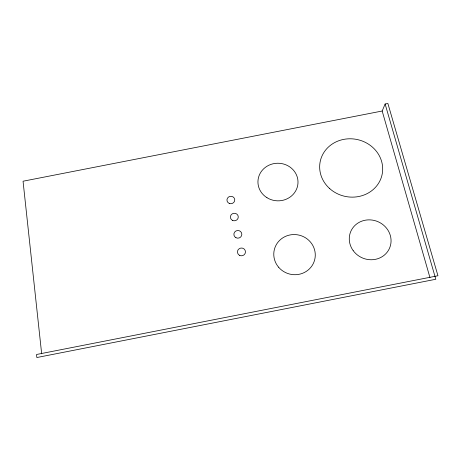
<?xml version="1.0" encoding="UTF-8"?>
<svg xmlns="http://www.w3.org/2000/svg" width="461" height="461" viewBox="0 0 461 461"><rect width="100%" height="100%" fill="white"/><g stroke="black" fill="none" stroke-linecap="round" stroke-linejoin="round"><path stroke-width="0.69" d="M429.957 277.614L382.175 111.015L385.125 104.007L387.874 103.466L437.95 275.741L36.534 354.492L36.851 357.534L435.812 279.262L385.125 104.007M382.175 111.015L23.05 181.219L41.663 353.789M329.765 188.664A31.625 29.06 12.3 0 0 381.904 175.416A31.625 29.06 12.3 0 0 341.843 139.798A31.625 29.06 12.3 0 0 329.765 188.664M353.184 250.617A21.108 19.725 23.4 0 0 389.205 248.923A21.108 19.725 23.4 0 0 368.108 219.88A21.108 19.725 23.4 0 0 353.184 250.617M266.942 197.677A20.036 18.797 2.6 0 0 297.973 183.265A20.036 18.797 2.6 0 0 268.999 165.182A20.036 18.797 2.6 0 0 266.942 197.677M278.571 267.178A20.803 20.03 15.2 0 0 313.999 261.94A20.803 20.03 15.2 0 0 291.012 234.776A20.803 20.03 15.2 0 0 278.571 267.178M229.255 203.416A3.919 3.717 -6.9 0 0 234.747 199.573A3.919 3.717 -6.9 0 0 228.564 197.02A3.919 3.717 -6.9 0 0 229.255 203.416M232.396 220.341A3.947 3.774 -6.2 0 0 238.279 216.952A3.947 3.774 -6.2 0 0 232.321 213.8A3.947 3.774 -6.2 0 0 232.396 220.341M235.917 237.692A3.982 3.832 -5.2 0 0 241.841 234.257A3.982 3.832 -5.2 0 0 235.83 231.047A3.982 3.832 -5.2 0 0 235.917 237.692M239.495 255.319A4.011 3.895 -3.6 0 0 245.465 251.844A4.011 3.895 -3.6 0 0 239.397 248.571A4.011 3.895 -3.6 0 0 239.495 255.319"/></g></svg>
